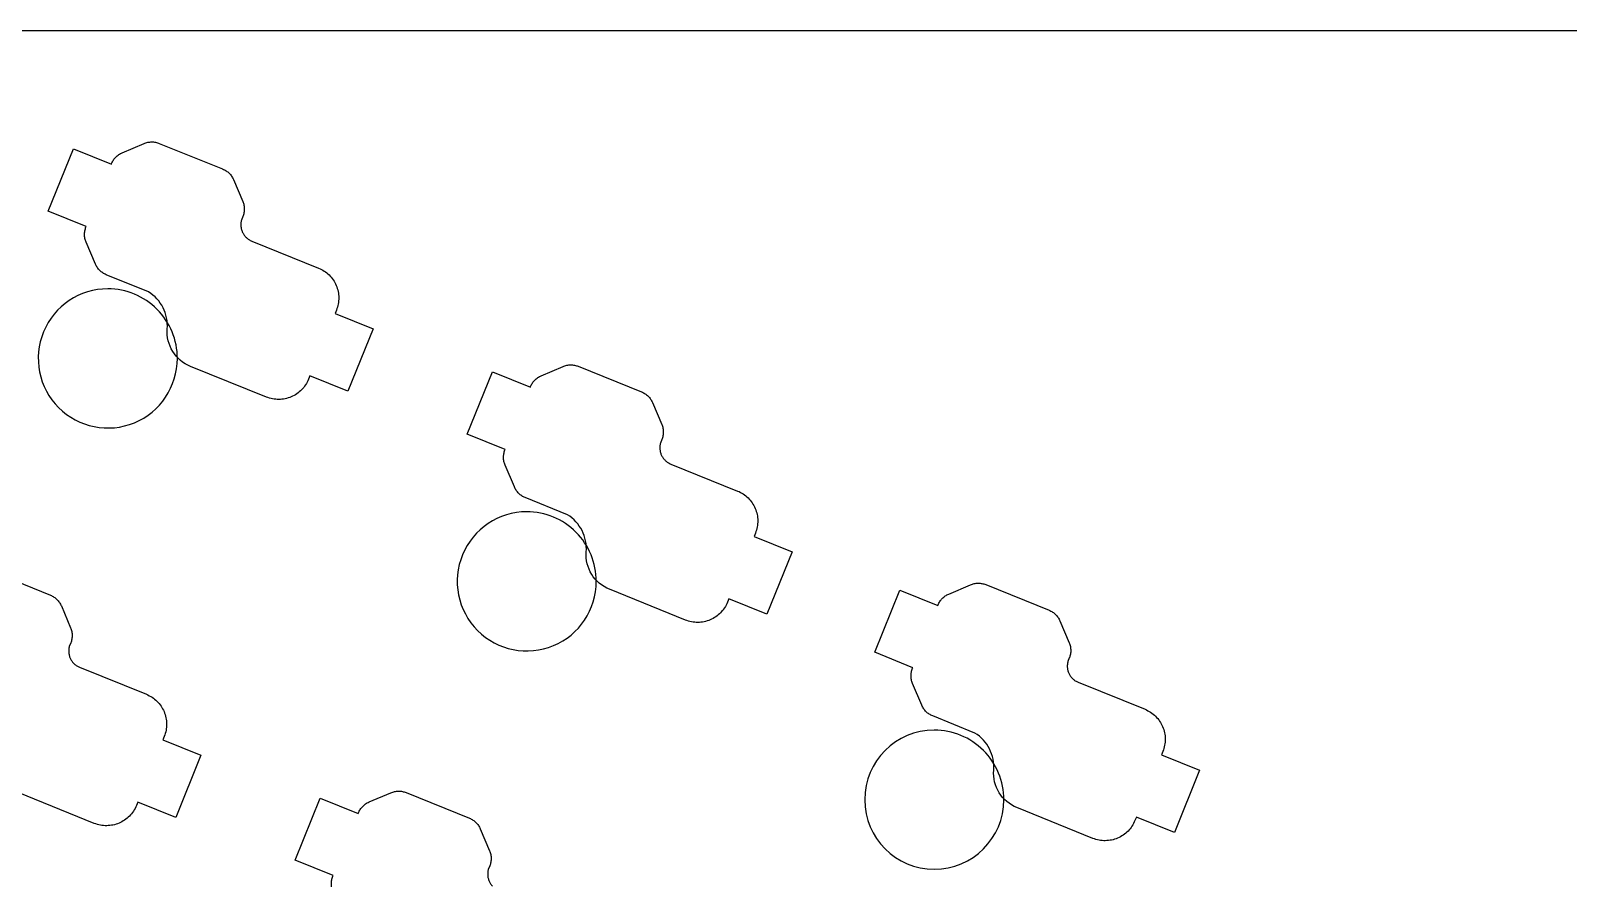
# Model space of a CAD drawing. Header units: millimetres. Extents: x 88 to 341, y 125 to 249.
# Drawn here: x 152.7 to 214.6, y 210.8 to 245.2 of the extents above; entities that cross this region are included whole.
import ezdxf

# ---------------------------------------------------------------- set-up
doc = ezdxf.new("R2010")
doc.units = ezdxf.units.MM
doc.layers.get('0').update_dxf_attribs({"linetype": 'CONTINUOUS'})

msp = doc.modelspace()

# ---------------------------------------------------------------- linework, layer by layer
at = {"color": 7}
for points in [[(290.8482, 245.2416), (138.4039, 245.2416)], [(290.8482, 245.2416), (138.4039, 245.2416)], [(150.9737, 223.5581), (153.5248, 222.5274), (153.5613, 222.5116), (153.5967, 222.4942), (153.6311, 222.475), (153.6644, 222.4543), (153.6966, 222.432), (153.7276, 222.4082), (153.7574, 222.3829), (153.7859, 222.3563), (153.813, 222.3282), (153.8388, 222.2989), (153.8632, 222.2683), (153.886, 222.2365), (153.9073, 222.2036), (153.9271, 222.1695), (153.9452, 222.1344), (153.9616, 222.0982), (154.3341, 221.2205), (154.3487, 221.1836), (154.3614, 221.1462), (154.3722, 221.1083), (154.3811, 221.0701), (154.3881, 221.0316), (154.3932, 220.9928), (154.3964, 220.9539), (154.3977, 220.9149), (154.3971, 220.8759), (154.3946, 220.8369), (154.3902, 220.7981), (154.3838, 220.7594), (154.3756, 220.721), (154.3655, 220.683), (154.3534, 220.6454), (154.3395, 220.6082), (154.2829, 220.4681), (154.2747, 220.4357), (154.2681, 220.4033), (154.2631, 220.3708), (154.2596, 220.3384), (154.2577, 220.306), (154.2572, 220.2738), (154.2582, 220.2417), (154.2607, 220.2099), (154.2646, 220.1783), (154.2699, 220.1471), (154.2766, 220.1161), (154.2846, 220.0856), (154.294, 220.0555), (154.3047, 220.0259), (154.3167, 219.9968), (154.33, 219.9683), (154.3445, 219.9404), (154.3603, 219.9132), (154.3773, 219.8867), (154.3954, 219.8609), (154.4148, 219.8359), (154.4352, 219.8118), (154.4568, 219.7886), (154.4795, 219.7663), (154.5033, 219.7449), (154.5281, 219.7246), (154.5539, 219.7054), (154.5808, 219.6873), (154.6087, 219.6703), (154.6375, 219.6545), (154.6672, 219.64), (154.6979, 219.6267), (157.3868, 218.5404), (157.4459, 218.5148), (157.5035, 218.4864), (157.5594, 218.4553), (157.6136, 218.4216), (157.6659, 218.3853), (157.7163, 218.3467), (157.7646, 218.3056), (157.8109, 218.2623), (157.8551, 218.2167), (157.897, 218.1691), (157.9365, 218.1194), (157.9737, 218.0677), (158.0083, 218.0141), (158.0404, 217.9588), (158.0698, 217.9017), (158.0964, 217.843), (158.1201, 217.783), (158.1408, 217.7222), (158.1583, 217.6607), (158.1728, 217.5986), (158.1841, 217.536), (158.1924, 217.473), (158.1976, 217.4098), (158.1997, 217.3464), (158.1987, 217.283), (158.1946, 217.2197), (158.1875, 217.1565), (158.1772, 217.0938), (158.1638, 217.0314), (158.1473, 216.9696), (158.1278, 216.9084), (158.1051, 216.8481), (158.0489, 216.709), (159.5788, 216.0909), (158.5673, 213.5875), (157.0375, 214.2056), (156.9813, 214.0665), (156.9557, 214.0073), (156.9273, 213.9498), (156.8962, 213.8939), (156.8625, 213.8397), (156.8262, 213.7874), (156.7875, 213.737), (156.7465, 213.6886), (156.7032, 213.6423), (156.6576, 213.5982), (156.61, 213.5563), (156.5603, 213.5167), (156.5086, 213.4796), (156.455, 213.445), (156.3997, 213.4129), (156.3426, 213.3835), (156.2839, 213.3568), (156.2239, 213.3331), (156.1631, 213.3125), (156.1016, 213.2949), (156.0395, 213.2805), (155.9769, 213.2691), (155.9139, 213.2608), (155.8507, 213.2556), (155.7873, 213.2535), (155.7239, 213.2545), (155.6606, 213.2586), (155.5974, 213.2658), (155.5346, 213.2761), (155.4723, 213.2895), (155.4105, 213.3059), (155.3493, 213.3255), (155.289, 213.3482), (152.2292, 214.5844)], [(150.9737, 223.5581), (153.5248, 222.5274), (153.5613, 222.5116), (153.5967, 222.4942), (153.6311, 222.475), (153.6644, 222.4543), (153.6966, 222.432), (153.7276, 222.4082), (153.7574, 222.3829), (153.7859, 222.3563), (153.813, 222.3282), (153.8388, 222.2989), (153.8632, 222.2683), (153.886, 222.2365), (153.9073, 222.2036), (153.9271, 222.1695), (153.9452, 222.1344), (153.9616, 222.0982), (154.3341, 221.2205), (154.3487, 221.1836), (154.3614, 221.1462), (154.3722, 221.1083), (154.3811, 221.0701), (154.3881, 221.0316), (154.3932, 220.9928), (154.3964, 220.9539), (154.3977, 220.9149), (154.3971, 220.8759), (154.3946, 220.8369), (154.3902, 220.7981), (154.3838, 220.7594), (154.3756, 220.721), (154.3655, 220.683), (154.3534, 220.6454), (154.3395, 220.6082), (154.2829, 220.4681), (154.2747, 220.4357), (154.2681, 220.4033), (154.2631, 220.3708), (154.2596, 220.3384), (154.2577, 220.306), (154.2572, 220.2738), (154.2582, 220.2417), (154.2607, 220.2099), (154.2646, 220.1783), (154.2699, 220.1471), (154.2766, 220.1161), (154.2846, 220.0856), (154.294, 220.0555), (154.3047, 220.0259), (154.3167, 219.9968), (154.33, 219.9683), (154.3445, 219.9404), (154.3603, 219.9132), (154.3773, 219.8867), (154.3954, 219.8609), (154.4148, 219.8359), (154.4352, 219.8118), (154.4568, 219.7886), (154.4795, 219.7663), (154.5033, 219.7449), (154.5281, 219.7246), (154.5539, 219.7054), (154.5808, 219.6873), (154.6087, 219.6703), (154.6375, 219.6545), (154.6672, 219.64), (154.6979, 219.6267), (157.3868, 218.5404), (157.4459, 218.5148), (157.5035, 218.4864), (157.5594, 218.4553), (157.6136, 218.4216), (157.6659, 218.3853), (157.7163, 218.3467), (157.7646, 218.3056), (157.8109, 218.2623), (157.8551, 218.2167), (157.897, 218.1691), (157.9365, 218.1194), (157.9737, 218.0677), (158.0083, 218.0141), (158.0404, 217.9588), (158.0698, 217.9017), (158.0964, 217.843), (158.1201, 217.783), (158.1408, 217.7222), (158.1583, 217.6607), (158.1728, 217.5986), (158.1841, 217.536), (158.1924, 217.473), (158.1976, 217.4098), (158.1997, 217.3464), (158.1987, 217.283), (158.1946, 217.2197), (158.1875, 217.1565), (158.1772, 217.0938), (158.1638, 217.0314), (158.1473, 216.9696), (158.1278, 216.9084), (158.1051, 216.8481), (158.0489, 216.709), (159.5788, 216.0909), (158.5673, 213.5875), (157.0375, 214.2056), (156.9813, 214.0665), (156.9557, 214.0073), (156.9273, 213.9498), (156.8962, 213.8939), (156.8625, 213.8397), (156.8262, 213.7874), (156.7875, 213.737), (156.7465, 213.6886), (156.7032, 213.6423), (156.6576, 213.5982), (156.61, 213.5563), (156.5603, 213.5167), (156.5086, 213.4796), (156.455, 213.445), (156.3997, 213.4129), (156.3426, 213.3835), (156.2839, 213.3568), (156.2239, 213.3331), (156.1631, 213.3125), (156.1016, 213.2949), (156.0395, 213.2805), (155.9769, 213.2691), (155.9139, 213.2608), (155.8507, 213.2556), (155.7873, 213.2535), (155.7239, 213.2545), (155.6606, 213.2586), (155.5974, 213.2658), (155.5346, 213.2761), (155.4723, 213.2895), (155.4105, 213.3059), (155.3493, 213.3255), (155.289, 213.3482), (152.2292, 214.5844)], [(164.8425, 210.7971), (164.8374, 210.8359), (164.8342, 210.8748), (164.8329, 210.9138), (164.8335, 210.9528), (164.836, 210.9918), (164.8404, 211.0306), (164.8467, 211.0693), (164.855, 211.1076), (164.8651, 211.1457), (164.8772, 211.1833), (164.8911, 211.2205), (164.9007, 211.2443), (163.3709, 211.8624), (164.3823, 214.3658), (165.9122, 213.7477), (165.9218, 213.7716), (165.9376, 213.808), (165.9551, 213.8434), (165.9742, 213.8778), (165.9949, 213.9112), (166.0172, 213.9433), (166.041, 213.9744), (166.0663, 214.0041), (166.093, 214.0326), (166.121, 214.0598), (166.1503, 214.0856), (166.1809, 214.1099), (166.2127, 214.1328), (166.2457, 214.1541), (166.2797, 214.1738), (166.3148, 214.1919), (166.351, 214.2083), (167.2287, 214.5809), (167.2656, 214.5955), (167.303, 214.6082), (167.3409, 214.619), (167.3791, 214.6279), (167.4177, 214.6349), (167.4564, 214.64), (167.4953, 214.6432), (167.5343, 214.6444), (167.5734, 214.6438), (167.6123, 214.6413), (167.6512, 214.6369), (167.6898, 214.6306), (167.7282, 214.6224), (167.7662, 214.6122), (167.8039, 214.6002), (167.841, 214.5862), (170.3921, 213.5555), (170.4285, 213.5397), (170.464, 213.5223), (170.4984, 213.5031), (170.5317, 213.4824), (170.5639, 213.4601), (170.5949, 213.4363), (170.6247, 213.411), (170.6532, 213.3844), (170.6803, 213.3563), (170.7061, 213.327), (170.7304, 213.2964), (170.7533, 213.2646), (170.7746, 213.2317), (170.7943, 213.1976), (170.8124, 213.1625), (170.8288, 213.1263), (171.2014, 212.2486), (171.216, 212.2117), (171.2287, 212.1743), (171.2395, 212.1364), (171.2484, 212.0982), (171.2554, 212.0597), (171.2605, 212.0209), (171.2637, 211.982), (171.265, 211.943), (171.2644, 211.904), (171.2619, 211.865), (171.2574, 211.8262), (171.2511, 211.7875), (171.2429, 211.7491), (171.2328, 211.7111), (171.2207, 211.6735), (171.2068, 211.6363), (171.1502, 211.4962), (171.142, 211.4638), (171.1354, 211.4314), (171.1304, 211.3989), (171.1269, 211.3665), (171.125, 211.3341), (171.1245, 211.3019), (171.1255, 211.2699), (171.128, 211.238), (171.1318, 211.2064), (171.1371, 211.1752), (171.1438, 211.1442), (171.1519, 211.1137), (171.1613, 211.0836), (171.172, 211.054), (171.184, 211.0249), (171.1973, 210.9964), (171.2118, 210.9685), (171.2276, 210.9413), (171.2445, 210.9148), (171.2627, 210.889), (171.282, 210.8641), (171.3025, 210.8399), (171.3241, 210.8167)], [(164.8425, 210.7971), (164.8374, 210.8359), (164.8342, 210.8748), (164.8329, 210.9138), (164.8335, 210.9528), (164.836, 210.9918), (164.8404, 211.0306), (164.8467, 211.0693), (164.855, 211.1076), (164.8651, 211.1457), (164.8772, 211.1833), (164.8911, 211.2205), (164.9007, 211.2443), (163.3709, 211.8624), (164.3823, 214.3658), (165.9122, 213.7477), (165.9218, 213.7716), (165.9376, 213.808), (165.9551, 213.8434), (165.9742, 213.8778), (165.9949, 213.9112), (166.0172, 213.9433), (166.041, 213.9744), (166.0663, 214.0041), (166.093, 214.0326), (166.121, 214.0598), (166.1503, 214.0856), (166.1809, 214.1099), (166.2127, 214.1328), (166.2457, 214.1541), (166.2797, 214.1738), (166.3148, 214.1919), (166.351, 214.2083), (167.2287, 214.5809), (167.2656, 214.5955), (167.303, 214.6082), (167.3409, 214.619), (167.3791, 214.6279), (167.4177, 214.6349), (167.4564, 214.64), (167.4953, 214.6432), (167.5343, 214.6444), (167.5734, 214.6438), (167.6123, 214.6413), (167.6512, 214.6369), (167.6898, 214.6306), (167.7282, 214.6224), (167.7662, 214.6122), (167.8039, 214.6002), (167.841, 214.5862), (170.3921, 213.5555), (170.4285, 213.5397), (170.464, 213.5223), (170.4984, 213.5031), (170.5317, 213.4824), (170.5639, 213.4601), (170.5949, 213.4363), (170.6247, 213.411), (170.6532, 213.3844), (170.6803, 213.3563), (170.7061, 213.327), (170.7304, 213.2964), (170.7533, 213.2646), (170.7746, 213.2317), (170.7943, 213.1976), (170.8124, 213.1625), (170.8288, 213.1263), (171.2014, 212.2486), (171.216, 212.2117), (171.2287, 212.1743), (171.2395, 212.1364), (171.2484, 212.0982), (171.2554, 212.0597), (171.2605, 212.0209), (171.2637, 211.982), (171.265, 211.943), (171.2644, 211.904), (171.2619, 211.865), (171.2574, 211.8262), (171.2511, 211.7875), (171.2429, 211.7491), (171.2328, 211.7111), (171.2207, 211.6735), (171.2068, 211.6363), (171.1502, 211.4962), (171.142, 211.4638), (171.1354, 211.4314), (171.1304, 211.3989), (171.1269, 211.3665), (171.125, 211.3341), (171.1245, 211.3019), (171.1255, 211.2699), (171.128, 211.238), (171.1318, 211.2064), (171.1371, 211.1752), (171.1438, 211.1442), (171.1519, 211.1137), (171.1613, 211.0836), (171.172, 211.054), (171.184, 211.0249), (171.1973, 210.9964), (171.2118, 210.9685), (171.2276, 210.9413), (171.2445, 210.9148), (171.2627, 210.889), (171.282, 210.8641), (171.3025, 210.8399), (171.3241, 210.8167)]]:
    msp.add_lwpolyline(points, dxfattribs=at)
for points in [[(157.6363, 240.7686), (157.6753, 240.7661), (157.7141, 240.7617), (157.7527, 240.7554), (157.7911, 240.7471), (157.8292, 240.737), (157.8668, 240.725), (157.9039, 240.711), (160.4551, 239.6803), (160.4915, 239.6645), (160.5269, 239.6471), (160.5613, 239.6279), (160.5946, 239.6072), (160.6268, 239.5849), (160.6578, 239.5611), (160.6876, 239.5358), (160.7161, 239.5092), (160.7433, 239.4811), (160.769, 239.4518), (160.7934, 239.4212), (160.8162, 239.3894), (160.8376, 239.3565), (160.8573, 239.3224), (160.8754, 239.2873), (160.8918, 239.2511), (161.2644, 238.3734), (161.279, 238.3365), (161.2917, 238.2991), (161.3025, 238.2612), (161.3114, 238.223), (161.3183, 238.1845), (161.3234, 238.1457), (161.3266, 238.1068), (161.3279, 238.0678), (161.3273, 238.0288), (161.3248, 237.9898), (161.3204, 237.951), (161.3141, 237.9123), (161.3058, 237.8739), (161.2957, 237.8359), (161.2837, 237.7983), (161.2697, 237.7611), (161.2131, 237.621), (161.2049, 237.5886), (161.1984, 237.5562), (161.1933, 237.5237), (161.1899, 237.4913), (161.1879, 237.4589), (161.1874, 237.4267), (161.1884, 237.3946), (161.1909, 237.3628), (161.1948, 237.3312), (161.2001, 237.3), (161.2068, 237.269), (161.2148, 237.2385), (161.2242, 237.2084), (161.2349, 237.1788), (161.2469, 237.1497), (161.2602, 237.1212), (161.2747, 237.0933), (161.2905, 237.0661), (161.3075, 237.0396), (161.3257, 237.0138), (161.345, 236.9888), (161.3655, 236.9647), (161.387, 236.9415), (161.4097, 236.9192), (161.4335, 236.8978), (161.4583, 236.8775), (161.4842, 236.8583), (161.511, 236.8402), (161.5389, 236.8232), (161.5677, 236.8074), (161.5975, 236.7929), (161.6281, 236.7796), (164.317, 235.6933), (164.3761, 235.6677), (164.4337, 235.6393), (164.4896, 235.6082), (164.5438, 235.5745), (164.5961, 235.5382), (164.6465, 235.4996), (164.6949, 235.4585), (164.7412, 235.4152), (164.7853, 235.3696), (164.8272, 235.322), (164.8667, 235.2723), (164.9039, 235.2206), (164.9385, 235.167), (164.9706, 235.1117), (165, 235.0546), (165.0266, 234.9959), (165.0504, 234.9359), (165.071, 234.8751), (165.0885, 234.8136), (165.103, 234.7515), (165.1144, 234.6889), (165.1226, 234.6259), (165.1278, 234.5627), (165.1299, 234.4993), (165.1289, 234.4359), (165.1249, 234.3726), (165.1177, 234.3095), (165.1074, 234.2467), (165.094, 234.1843), (165.0776, 234.1225), (165.058, 234.0613), (165.0353, 234.001), (164.9791, 233.8619), (166.509, 233.2438), (165.4975, 230.7404), (163.9677, 231.3585), (163.9115, 231.2194), (163.8859, 231.1602), (163.8575, 231.1027), (163.8264, 231.0468), (163.7927, 230.9926), (163.7564, 230.9403), (163.7178, 230.8899), (163.6767, 230.8415), (163.6334, 230.7952), (163.5879, 230.7511), (163.5402, 230.7092), (163.4905, 230.6696), (163.4388, 230.6325), (163.3853, 230.5979), (163.3299, 230.5658), (163.2728, 230.5364), (163.2141, 230.5097), (163.1542, 230.486), (163.0934, 230.4654), (163.0318, 230.4478), (162.9697, 230.4334), (162.9071, 230.422), (162.8441, 230.4137), (162.7809, 230.4085), (162.7175, 230.4064), (162.6541, 230.4074), (162.5908, 230.4115), (162.5277, 230.4187), (162.4649, 230.429), (162.4025, 230.4424), (162.3407, 230.4588), (162.2795, 230.4784), (162.2192, 230.5011), (159.1595, 231.7373), (159.0483, 231.7875), (158.9428, 231.8458), (158.8433, 231.9117), (158.75, 231.9848), (158.6633, 232.0645), (158.5833, 232.1505), (158.5106, 232.2421), (158.4452, 232.3391), (158.3876, 232.4408), (158.338, 232.5468), (158.2966, 232.6566), (158.2639, 232.7698), (158.2401, 232.8859), (158.2254, 233.0044), (158.2202, 233.1248), (158.2248, 233.2467), (158.2297, 233.3587), (158.2268, 233.4698), (158.2163, 233.5796), (158.1984, 233.6879), (158.1734, 233.7942), (158.1412, 233.8983), (158.1022, 233.9997), (158.0565, 234.0982), (158.0043, 234.1934), (157.9457, 234.285), (157.8809, 234.3725), (157.8102, 234.4557), (157.7336, 234.5343), (157.6513, 234.6078), (157.5635, 234.676), (157.4705, 234.7385), (155.7687, 235.4261), (155.7323, 235.4418), (155.6968, 235.4593), (155.6624, 235.4785), (155.6291, 235.4992), (155.5969, 235.5215), (155.5659, 235.5453), (155.5361, 235.5706), (155.5076, 235.5972), (155.4805, 235.6252), (155.4547, 235.6546), (155.4304, 235.6852), (155.4075, 235.717), (155.3862, 235.7499), (155.3665, 235.784), (155.3484, 235.8191), (155.332, 235.8552), (154.9594, 236.733), (154.9448, 236.7699), (154.9321, 236.8073), (154.9213, 236.8452), (154.9124, 236.8834), (154.9054, 236.9219), (154.9003, 236.9607), (154.8971, 236.9996), (154.8958, 237.0386), (154.8964, 237.0776), (154.8989, 237.1166), (154.9034, 237.1554), (154.9097, 237.1941), (154.9179, 237.2324), (154.9281, 237.2705), (154.9401, 237.3081), (154.954, 237.3453), (154.9637, 237.3691), (153.4338, 237.9872), (154.4453, 240.4906), (155.9751, 239.8725), (155.9848, 239.8964), (156.0005, 239.9328), (156.018, 239.9682), (156.0371, 240.0026), (156.0579, 240.036), (156.0802, 240.0681), (156.104, 240.0991), (156.1292, 240.1289), (156.1559, 240.1574), (156.1839, 240.1846), (156.2133, 240.2104), (156.2439, 240.2347), (156.2756, 240.2575), (156.3086, 240.2789), (156.3427, 240.2986), (156.3778, 240.3167), (156.4139, 240.3331), (157.2917, 240.7057), (157.3286, 240.7203), (157.366, 240.733), (157.4038, 240.7438), (157.4421, 240.7527), (157.4806, 240.7597), (157.5194, 240.7648), (157.5583, 240.768), (157.5973, 240.7692)], [(157.6363, 240.7686), (157.6753, 240.7661), (157.7141, 240.7617), (157.7527, 240.7554), (157.7911, 240.7471), (157.8292, 240.737), (157.8668, 240.725), (157.9039, 240.711), (160.4551, 239.6803), (160.4915, 239.6645), (160.5269, 239.6471), (160.5613, 239.6279), (160.5946, 239.6072), (160.6268, 239.5849), (160.6578, 239.5611), (160.6876, 239.5358), (160.7161, 239.5092), (160.7433, 239.4811), (160.769, 239.4518), (160.7934, 239.4212), (160.8162, 239.3894), (160.8376, 239.3565), (160.8573, 239.3224), (160.8754, 239.2873), (160.8918, 239.2511), (161.2644, 238.3734), (161.279, 238.3365), (161.2917, 238.2991), (161.3025, 238.2612), (161.3114, 238.223), (161.3183, 238.1845), (161.3234, 238.1457), (161.3266, 238.1068), (161.3279, 238.0678), (161.3273, 238.0288), (161.3248, 237.9898), (161.3204, 237.951), (161.3141, 237.9123), (161.3058, 237.8739), (161.2957, 237.8359), (161.2837, 237.7983), (161.2697, 237.7611), (161.2131, 237.621), (161.2049, 237.5886), (161.1984, 237.5562), (161.1933, 237.5237), (161.1899, 237.4913), (161.1879, 237.4589), (161.1874, 237.4267), (161.1884, 237.3946), (161.1909, 237.3628), (161.1948, 237.3312), (161.2001, 237.3), (161.2068, 237.269), (161.2148, 237.2385), (161.2242, 237.2084), (161.2349, 237.1788), (161.2469, 237.1497), (161.2602, 237.1212), (161.2747, 237.0933), (161.2905, 237.0661), (161.3075, 237.0396), (161.3257, 237.0138), (161.345, 236.9888), (161.3655, 236.9647), (161.387, 236.9415), (161.4097, 236.9192), (161.4335, 236.8978), (161.4583, 236.8775), (161.4842, 236.8583), (161.511, 236.8402), (161.5389, 236.8232), (161.5677, 236.8074), (161.5975, 236.7929), (161.6281, 236.7796), (164.317, 235.6933), (164.3761, 235.6677), (164.4337, 235.6393), (164.4896, 235.6082), (164.5438, 235.5745), (164.5961, 235.5382), (164.6465, 235.4996), (164.6949, 235.4585), (164.7412, 235.4152), (164.7853, 235.3696), (164.8272, 235.322), (164.8667, 235.2723), (164.9039, 235.2206), (164.9385, 235.167), (164.9706, 235.1117), (165, 235.0546), (165.0266, 234.9959), (165.0504, 234.9359), (165.071, 234.8751), (165.0885, 234.8136), (165.103, 234.7515), (165.1144, 234.6889), (165.1226, 234.6259), (165.1278, 234.5627), (165.1299, 234.4993), (165.1289, 234.4359), (165.1249, 234.3726), (165.1177, 234.3095), (165.1074, 234.2467), (165.094, 234.1843), (165.0776, 234.1225), (165.058, 234.0613), (165.0353, 234.001), (164.9791, 233.8619), (166.509, 233.2438), (165.4975, 230.7404), (163.9677, 231.3585), (163.9115, 231.2194), (163.8859, 231.1602), (163.8575, 231.1027), (163.8264, 231.0468), (163.7927, 230.9926), (163.7564, 230.9403), (163.7178, 230.8899), (163.6767, 230.8415), (163.6334, 230.7952), (163.5879, 230.7511), (163.5402, 230.7092), (163.4905, 230.6696), (163.4388, 230.6325), (163.3853, 230.5979), (163.3299, 230.5658), (163.2728, 230.5364), (163.2141, 230.5097), (163.1542, 230.486), (163.0934, 230.4654), (163.0318, 230.4478), (162.9697, 230.4334), (162.9071, 230.422), (162.8441, 230.4137), (162.7809, 230.4085), (162.7175, 230.4064), (162.6541, 230.4074), (162.5908, 230.4115), (162.5277, 230.4187), (162.4649, 230.429), (162.4025, 230.4424), (162.3407, 230.4588), (162.2795, 230.4784), (162.2192, 230.5011), (159.1595, 231.7373), (159.0483, 231.7875), (158.9428, 231.8458), (158.8433, 231.9117), (158.75, 231.9848), (158.6633, 232.0645), (158.5833, 232.1505), (158.5106, 232.2421), (158.4452, 232.3391), (158.3876, 232.4408), (158.338, 232.5468), (158.2966, 232.6566), (158.2639, 232.7698), (158.2401, 232.8859), (158.2254, 233.0044), (158.2202, 233.1248), (158.2248, 233.2467), (158.2297, 233.3587), (158.2268, 233.4698), (158.2163, 233.5796), (158.1984, 233.6879), (158.1734, 233.7942), (158.1412, 233.8983), (158.1022, 233.9997), (158.0565, 234.0982), (158.0043, 234.1934), (157.9457, 234.285), (157.8809, 234.3725), (157.8102, 234.4557), (157.7336, 234.5343), (157.6513, 234.6078), (157.5635, 234.676), (157.4705, 234.7385), (155.7687, 235.4261), (155.7323, 235.4418), (155.6968, 235.4593), (155.6624, 235.4785), (155.6291, 235.4992), (155.5969, 235.5215), (155.5659, 235.5453), (155.5361, 235.5706), (155.5076, 235.5972), (155.4805, 235.6252), (155.4547, 235.6546), (155.4304, 235.6852), (155.4075, 235.717), (155.3862, 235.7499), (155.3665, 235.784), (155.3484, 235.8191), (155.332, 235.8552), (154.9594, 236.733), (154.9448, 236.7699), (154.9321, 236.8073), (154.9213, 236.8452), (154.9124, 236.8834), (154.9054, 236.9219), (154.9003, 236.9607), (154.8971, 236.9996), (154.8958, 237.0386), (154.8964, 237.0776), (154.8989, 237.1166), (154.9034, 237.1554), (154.9097, 237.1941), (154.9179, 237.2324), (154.9281, 237.2705), (154.9401, 237.3081), (154.954, 237.3453), (154.9637, 237.3691), (153.4338, 237.9872), (154.4453, 240.4906), (155.9751, 239.8725), (155.9848, 239.8964), (156.0005, 239.9328), (156.018, 239.9682), (156.0371, 240.0026), (156.0579, 240.036), (156.0802, 240.0681), (156.104, 240.0991), (156.1292, 240.1289), (156.1559, 240.1574), (156.1839, 240.1846), (156.2133, 240.2104), (156.2439, 240.2347), (156.2756, 240.2575), (156.3086, 240.2789), (156.3427, 240.2986), (156.3778, 240.3167), (156.4139, 240.3331), (157.2917, 240.7057), (157.3286, 240.7203), (157.366, 240.733), (157.4038, 240.7438), (157.4421, 240.7527), (157.4806, 240.7597), (157.5194, 240.7648), (157.5583, 240.768), (157.5973, 240.7692)], [(155.8317, 234.8571)], [(155.8317, 234.8571)], [(174.5036, 231.7967), (174.5425, 231.7942), (174.5814, 231.7898), (174.62, 231.7835), (174.6584, 231.7753), (174.6964, 231.7651), (174.7341, 231.7531), (174.7712, 231.7391), (177.3223, 230.7084), (177.3588, 230.6926), (177.3942, 230.6752), (177.4286, 230.656), (177.4619, 230.6353), (177.4941, 230.613), (177.5251, 230.5892), (177.5549, 230.5639), (177.5834, 230.5373), (177.6105, 230.5092), (177.6363, 230.4799), (177.6607, 230.4493), (177.6835, 230.4175), (177.7048, 230.3846), (177.7246, 230.3505), (177.7427, 230.3154), (177.7591, 230.2793), (178.1316, 229.4015), (178.1462, 229.3646), (178.1589, 229.3272), (178.1697, 229.2893), (178.1786, 229.2511), (178.1856, 229.2126), (178.1907, 229.1738), (178.1939, 229.1349), (178.1952, 229.0959), (178.1946, 229.0569), (178.1921, 229.0179), (178.1877, 228.9791), (178.1813, 228.9404), (178.1731, 228.902), (178.163, 228.864), (178.1509, 228.8264), (178.137, 228.7892), (178.0804, 228.6491), (178.0722, 228.6167), (178.0656, 228.5843), (178.0606, 228.5518), (178.0571, 228.5194), (178.0552, 228.487), (178.0547, 228.4548), (178.0557, 228.4228), (178.0582, 228.3909), (178.0621, 228.3593), (178.0674, 228.3281), (178.0741, 228.2971), (178.0821, 228.2666), (178.0915, 228.2365), (178.1022, 228.2069), (178.1142, 228.1778), (178.1275, 228.1493), (178.142, 228.1214), (178.1578, 228.0942), (178.1748, 228.0677), (178.1929, 228.0419), (178.2123, 228.017), (178.2327, 227.9928), (178.2543, 227.9696), (178.277, 227.9473), (178.3008, 227.926), (178.3256, 227.9056), (178.3515, 227.8864), (178.3783, 227.8683), (178.4062, 227.8513), (178.435, 227.8355), (178.4647, 227.821), (178.4954, 227.8078), (181.1843, 226.7214), (181.2434, 226.6958), (181.301, 226.6674), (181.3569, 226.6363), (181.4111, 226.6026), (181.4634, 226.5663), (181.5138, 226.5277), (181.5621, 226.4866), (181.6084, 226.4433), (181.6526, 226.3977), (181.6945, 226.3501), (181.734, 226.3004), (181.7712, 226.2487), (181.8058, 226.1951), (181.8379, 226.1398), (181.8673, 226.0827), (181.8939, 226.024), (181.9176, 225.964), (181.9383, 225.9032), (181.9558, 225.8417), (181.9703, 225.7796), (181.9816, 225.717), (181.9899, 225.654), (181.9951, 225.5908), (181.9972, 225.5274), (181.9962, 225.464), (181.9921, 225.4007), (181.985, 225.3376), (181.9747, 225.2748), (181.9613, 225.2124), (181.9448, 225.1506), (181.9253, 225.0894), (181.9026, 225.0291), (181.8464, 224.89), (183.3763, 224.2719), (182.3648, 221.7685), (180.835, 222.3866), (180.7788, 222.2475), (180.7532, 222.1883), (180.7248, 222.1308), (180.6937, 222.0749), (180.66, 222.0207), (180.6237, 221.9684), (180.585, 221.918), (180.544, 221.8696), (180.5007, 221.8233), (180.4551, 221.7792), (180.4075, 221.7373), (180.3578, 221.6978), (180.3061, 221.6606), (180.2525, 221.626), (180.1972, 221.5939), (180.1401, 221.5645), (180.0814, 221.5378), (180.0214, 221.5141), (179.9606, 221.4935), (179.8991, 221.476), (179.837, 221.4615), (179.7744, 221.4501), (179.7114, 221.4418), (179.6482, 221.4367), (179.5848, 221.4346), (179.5214, 221.4355), (179.4581, 221.4396), (179.3949, 221.4468), (179.3321, 221.4571), (179.2698, 221.4705), (179.208, 221.4869), (179.1468, 221.5065), (179.0865, 221.5292), (176.0268, 222.7654), (175.9156, 222.8156), (175.8101, 222.8739), (175.7106, 222.9398), (175.6173, 223.0129), (175.5305, 223.0926), (175.4506, 223.1786), (175.3779, 223.2703), (175.3125, 223.3672), (175.2549, 223.4689), (175.2052, 223.5749), (175.1639, 223.6847), (175.1312, 223.7979), (175.1073, 223.914), (175.0927, 224.0325), (175.0875, 224.1529), (175.0921, 224.2748), (175.0969, 224.3868), (175.094, 224.4979), (175.0836, 224.6077), (175.0657, 224.716), (175.0406, 224.8223), (175.0085, 224.9264), (174.9695, 225.0278), (174.9238, 225.1263), (174.8716, 225.2215), (174.813, 225.3131), (174.7482, 225.4006), (174.6775, 225.4838), (174.6008, 225.5624), (174.5186, 225.6359), (174.4308, 225.7041), (174.3377, 225.7666), (172.636, 226.4542), (172.5996, 226.47), (172.5641, 226.4874), (172.5297, 226.5066), (172.4964, 226.5273), (172.4642, 226.5496), (172.4332, 226.5734), (172.4034, 226.5987), (172.3749, 226.6253), (172.3478, 226.6534), (172.322, 226.6827), (172.2977, 226.7133), (172.2748, 226.7451), (172.2535, 226.778), (172.2337, 226.8121), (172.2157, 226.8472), (172.1992, 226.8833), (171.8267, 227.7611), (171.8121, 227.798), (171.7994, 227.8354), (171.7886, 227.8733), (171.7797, 227.9115), (171.7727, 227.95), (171.7676, 227.9888), (171.7644, 228.0277), (171.7631, 228.0667), (171.7637, 228.1057), (171.7662, 228.1447), (171.7706, 228.1835), (171.777, 228.2222), (171.7852, 228.2605), (171.7953, 228.2986), (171.8074, 228.3362), (171.8213, 228.3734), (171.831, 228.3972), (170.3011, 229.0153), (171.3125, 231.5187), (172.8424, 230.9006), (172.852, 230.9245), (172.8678, 230.9609), (172.8853, 230.9963), (172.9044, 231.0307), (172.9252, 231.0641), (172.9475, 231.0962), (172.9713, 231.1273), (172.9965, 231.157), (173.0232, 231.1855), (173.0512, 231.2127), (173.0805, 231.2385), (173.1111, 231.2628), (173.1429, 231.2857), (173.1759, 231.307), (173.2099, 231.3267), (173.2451, 231.3448), (173.2812, 231.3612), (174.159, 231.7338), (174.1959, 231.7484), (174.2333, 231.7611), (174.2711, 231.7719), (174.3094, 231.7808), (174.3479, 231.7878), (174.3866, 231.7929), (174.4256, 231.7961), (174.4646, 231.7974)], [(174.5036, 231.7967), (174.5425, 231.7942), (174.5814, 231.7898), (174.62, 231.7835), (174.6584, 231.7753), (174.6964, 231.7651), (174.7341, 231.7531), (174.7712, 231.7391), (177.3223, 230.7084), (177.3588, 230.6926), (177.3942, 230.6752), (177.4286, 230.656), (177.4619, 230.6353), (177.4941, 230.613), (177.5251, 230.5892), (177.5549, 230.5639), (177.5834, 230.5373), (177.6105, 230.5092), (177.6363, 230.4799), (177.6607, 230.4493), (177.6835, 230.4175), (177.7048, 230.3846), (177.7246, 230.3505), (177.7427, 230.3154), (177.7591, 230.2793), (178.1316, 229.4015), (178.1462, 229.3646), (178.1589, 229.3272), (178.1697, 229.2893), (178.1786, 229.2511), (178.1856, 229.2126), (178.1907, 229.1738), (178.1939, 229.1349), (178.1952, 229.0959), (178.1946, 229.0569), (178.1921, 229.0179), (178.1877, 228.9791), (178.1813, 228.9404), (178.1731, 228.902), (178.163, 228.864), (178.1509, 228.8264), (178.137, 228.7892), (178.0804, 228.6491), (178.0722, 228.6167), (178.0656, 228.5843), (178.0606, 228.5518), (178.0571, 228.5194), (178.0552, 228.487), (178.0547, 228.4548), (178.0557, 228.4228), (178.0582, 228.3909), (178.0621, 228.3593), (178.0674, 228.3281), (178.0741, 228.2971), (178.0821, 228.2666), (178.0915, 228.2365), (178.1022, 228.2069), (178.1142, 228.1778), (178.1275, 228.1493), (178.142, 228.1214), (178.1578, 228.0942), (178.1748, 228.0677), (178.1929, 228.0419), (178.2123, 228.017), (178.2327, 227.9928), (178.2543, 227.9696), (178.277, 227.9473), (178.3008, 227.926), (178.3256, 227.9056), (178.3515, 227.8864), (178.3783, 227.8683), (178.4062, 227.8513), (178.435, 227.8355), (178.4647, 227.821), (178.4954, 227.8078), (181.1843, 226.7214), (181.2434, 226.6958), (181.301, 226.6674), (181.3569, 226.6363), (181.4111, 226.6026), (181.4634, 226.5663), (181.5138, 226.5277), (181.5621, 226.4866), (181.6084, 226.4433), (181.6526, 226.3977), (181.6945, 226.3501), (181.734, 226.3004), (181.7712, 226.2487), (181.8058, 226.1951), (181.8379, 226.1398), (181.8673, 226.0827), (181.8939, 226.024), (181.9176, 225.964), (181.9383, 225.9032), (181.9558, 225.8417), (181.9703, 225.7796), (181.9816, 225.717), (181.9899, 225.654), (181.9951, 225.5908), (181.9972, 225.5274), (181.9962, 225.464), (181.9921, 225.4007), (181.985, 225.3376), (181.9747, 225.2748), (181.9613, 225.2124), (181.9448, 225.1506), (181.9253, 225.0894), (181.9026, 225.0291), (181.8464, 224.89), (183.3763, 224.2719), (182.3648, 221.7685), (180.835, 222.3866), (180.7788, 222.2475), (180.7532, 222.1883), (180.7248, 222.1308), (180.6937, 222.0749), (180.66, 222.0207), (180.6237, 221.9684), (180.585, 221.918), (180.544, 221.8696), (180.5007, 221.8233), (180.4551, 221.7792), (180.4075, 221.7373), (180.3578, 221.6978), (180.3061, 221.6606), (180.2525, 221.626), (180.1972, 221.5939), (180.1401, 221.5645), (180.0814, 221.5378), (180.0214, 221.5141), (179.9606, 221.4935), (179.8991, 221.476), (179.837, 221.4615), (179.7744, 221.4501), (179.7114, 221.4418), (179.6482, 221.4367), (179.5848, 221.4346), (179.5214, 221.4355), (179.4581, 221.4396), (179.3949, 221.4468), (179.3321, 221.4571), (179.2698, 221.4705), (179.208, 221.4869), (179.1468, 221.5065), (179.0865, 221.5292), (176.0268, 222.7654), (175.9156, 222.8156), (175.8101, 222.8739), (175.7106, 222.9398), (175.6173, 223.0129), (175.5305, 223.0926), (175.4506, 223.1786), (175.3779, 223.2703), (175.3125, 223.3672), (175.2549, 223.4689), (175.2052, 223.5749), (175.1639, 223.6847), (175.1312, 223.7979), (175.1073, 223.914), (175.0927, 224.0325), (175.0875, 224.1529), (175.0921, 224.2748), (175.0969, 224.3868), (175.094, 224.4979), (175.0836, 224.6077), (175.0657, 224.716), (175.0406, 224.8223), (175.0085, 224.9264), (174.9695, 225.0278), (174.9238, 225.1263), (174.8716, 225.2215), (174.813, 225.3131), (174.7482, 225.4006), (174.6775, 225.4838), (174.6008, 225.5624), (174.5186, 225.6359), (174.4308, 225.7041), (174.3377, 225.7666), (172.636, 226.4542), (172.5996, 226.47), (172.5641, 226.4874), (172.5297, 226.5066), (172.4964, 226.5273), (172.4642, 226.5496), (172.4332, 226.5734), (172.4034, 226.5987), (172.3749, 226.6253), (172.3478, 226.6534), (172.322, 226.6827), (172.2977, 226.7133), (172.2748, 226.7451), (172.2535, 226.778), (172.2337, 226.8121), (172.2157, 226.8472), (172.1992, 226.8833), (171.8267, 227.7611), (171.8121, 227.798), (171.7994, 227.8354), (171.7886, 227.8733), (171.7797, 227.9115), (171.7727, 227.95), (171.7676, 227.9888), (171.7644, 228.0277), (171.7631, 228.0667), (171.7637, 228.1057), (171.7662, 228.1447), (171.7706, 228.1835), (171.777, 228.2222), (171.7852, 228.2605), (171.7953, 228.2986), (171.8074, 228.3362), (171.8213, 228.3734), (171.831, 228.3972), (170.3011, 229.0153), (171.3125, 231.5187), (172.8424, 230.9006), (172.852, 230.9245), (172.8678, 230.9609), (172.8853, 230.9963), (172.9044, 231.0307), (172.9252, 231.0641), (172.9475, 231.0962), (172.9713, 231.1273), (172.9965, 231.157), (173.0232, 231.1855), (173.0512, 231.2127), (173.0805, 231.2385), (173.1111, 231.2628), (173.1429, 231.2857), (173.1759, 231.307), (173.2099, 231.3267), (173.2451, 231.3448), (173.2812, 231.3612), (174.159, 231.7338), (174.1959, 231.7484), (174.2333, 231.7611), (174.2711, 231.7719), (174.3094, 231.7808), (174.3479, 231.7878), (174.3866, 231.7929), (174.4256, 231.7961), (174.4646, 231.7974)], [(172.699, 225.8853)], [(172.699, 225.8853)], [(190.9073, 223.0122), (190.9462, 223.0096), (190.9851, 223.0052), (191.0237, 222.9989), (191.0621, 222.9907), (191.1001, 222.9805), (191.1378, 222.9685), (191.1749, 222.9545), (193.726, 221.9238), (193.7624, 221.908), (193.7979, 221.8906), (193.8323, 221.8714), (193.8656, 221.8507), (193.8978, 221.8284), (193.9288, 221.8046), (193.9586, 221.7793), (193.9871, 221.7527), (194.0142, 221.7247), (194.04, 221.6953), (194.0643, 221.6647), (194.0872, 221.6329), (194.1085, 221.6), (194.1283, 221.5659), (194.1463, 221.5308), (194.1627, 221.4947), (194.5353, 220.6169), (194.5499, 220.58), (194.5626, 220.5426), (194.5734, 220.5047), (194.5823, 220.4665), (194.5893, 220.428), (194.5944, 220.3892), (194.5976, 220.3503), (194.5989, 220.3113), (194.5983, 220.2723), (194.5958, 220.2333), (194.5914, 220.1945), (194.585, 220.1558), (194.5768, 220.1175), (194.5667, 220.0794), (194.5546, 220.0418), (194.5407, 220.0046), (194.4841, 219.8645), (194.4759, 219.8321), (194.4693, 219.7997), (194.4643, 219.7672), (194.4608, 219.7348), (194.4589, 219.7024), (194.4584, 219.6702), (194.4594, 219.6382), (194.4619, 219.6063), (194.4658, 219.5747), (194.4711, 219.5435), (194.4777, 219.5125), (194.4858, 219.482), (194.4952, 219.4519), (194.5059, 219.4223), (194.5179, 219.3932), (194.5312, 219.3647), (194.5457, 219.3368), (194.5615, 219.3096), (194.5785, 219.2831), (194.5966, 219.2573), (194.6159, 219.2324), (194.6364, 219.2082), (194.658, 219.185), (194.6807, 219.1627), (194.7045, 219.1414), (194.7293, 219.1211), (194.7551, 219.1018), (194.782, 219.0837), (194.8099, 219.0667), (194.8387, 219.0509), (194.8684, 219.0364), (194.8991, 219.0232), (197.5879, 217.9368), (197.6471, 217.9112), (197.7047, 217.8828), (197.7606, 217.8517), (197.8147, 217.818), (197.8671, 217.7818), (197.9174, 217.7431), (197.9658, 217.702), (198.0121, 217.6587), (198.0563, 217.6132), (198.0982, 217.5655), (198.1377, 217.5158), (198.1748, 217.4641), (198.2095, 217.4106), (198.2415, 217.3552), (198.271, 217.2981), (198.2976, 217.2394), (198.3213, 217.1795), (198.342, 217.1187), (198.3595, 217.0571), (198.374, 216.995), (198.3853, 216.9324), (198.3936, 216.8694), (198.3988, 216.8062), (198.4009, 216.7428), (198.3999, 216.6794), (198.3958, 216.6161), (198.3886, 216.553), (198.3784, 216.4902), (198.365, 216.4278), (198.3485, 216.366), (198.329, 216.3048), (198.3063, 216.2445), (198.2501, 216.1054), (199.78, 215.4873), (198.7685, 212.9839), (197.2387, 213.602), (197.1825, 213.4629), (197.1568, 213.4038), (197.1284, 213.3462), (197.0973, 213.2903), (197.0636, 213.2361), (197.0274, 213.1838), (196.9887, 213.1334), (196.9477, 213.085), (196.9044, 213.0387), (196.8588, 212.9946), (196.8112, 212.9527), (196.7615, 212.9132), (196.7098, 212.876), (196.6562, 212.8414), (196.6009, 212.8093), (196.5438, 212.7799), (196.4851, 212.7533), (196.4251, 212.7295), (196.3643, 212.7089), (196.3028, 212.6914), (196.2407, 212.6769), (196.1781, 212.6655), (196.1151, 212.6573), (196.0519, 212.6521), (195.9885, 212.65), (195.9251, 212.651), (195.8618, 212.655), (195.7986, 212.6622), (195.7358, 212.6725), (195.6735, 212.6859), (195.6117, 212.7023), (195.5505, 212.7219), (195.4901, 212.7446), (192.4304, 213.9808), (192.3193, 214.031), (192.2138, 214.0893), (192.1143, 214.1552), (192.021, 214.2283), (191.9342, 214.3081), (191.8543, 214.394), (191.7815, 214.4857), (191.7162, 214.5826), (191.6586, 214.6843), (191.6089, 214.7903), (191.5676, 214.9001), (191.5349, 215.0133), (191.511, 215.1294), (191.4964, 215.2479), (191.4912, 215.3683), (191.4958, 215.4902), (191.5006, 215.6022), (191.4977, 215.7133), (191.4873, 215.8231), (191.4694, 215.9314), (191.4443, 216.0377), (191.4122, 216.1418), (191.3732, 216.2432), (191.3275, 216.3417), (191.2753, 216.4369), (191.2167, 216.5285), (191.1519, 216.616), (191.0811, 216.6993), (191.0045, 216.7778), (190.9223, 216.8514), (190.8345, 216.9195), (190.7414, 216.982), (189.0397, 217.6696), (189.0032, 217.6854), (188.9678, 217.7028), (188.9334, 217.722), (188.9001, 217.7427), (188.8679, 217.765), (188.8369, 217.7888), (188.8071, 217.8141), (188.7786, 217.8407), (188.7515, 217.8688), (188.7257, 217.8981), (188.7013, 217.9287), (188.6785, 217.9605), (188.6572, 217.9934), (188.6374, 218.0275), (188.6193, 218.0626), (188.6029, 218.0988), (188.2304, 218.9765), (188.2158, 219.0134), (188.2031, 219.0508), (188.1923, 219.0887), (188.1834, 219.1269), (188.1764, 219.1654), (188.1713, 219.2042), (188.1681, 219.2431), (188.1668, 219.2821), (188.1674, 219.3211), (188.1699, 219.3601), (188.1743, 219.3989), (188.1807, 219.4376), (188.1889, 219.476), (188.199, 219.514), (188.2111, 219.5516), (188.225, 219.5888), (188.2346, 219.6126), (186.7048, 220.2307), (187.7162, 222.7341), (189.2461, 222.116), (189.2557, 222.1399), (189.2715, 222.1763), (189.289, 222.2117), (189.3081, 222.2461), (189.3289, 222.2795), (189.3511, 222.3117), (189.375, 222.3427), (189.4002, 222.3724), (189.4269, 222.4009), (189.4549, 222.4281), (189.4842, 222.4539), (189.5148, 222.4782), (189.5466, 222.5011), (189.5796, 222.5224), (189.6136, 222.5421), (189.6488, 222.5602), (189.6849, 222.5766), (190.5626, 222.9492), (190.5995, 222.9638), (190.637, 222.9765), (190.6748, 222.9873), (190.713, 222.9962), (190.7516, 223.0032), (190.7903, 223.0083), (190.8292, 223.0115), (190.8682, 223.0128)], [(190.9073, 223.0122), (190.9462, 223.0096), (190.9851, 223.0052), (191.0237, 222.9989), (191.0621, 222.9907), (191.1001, 222.9805), (191.1378, 222.9685), (191.1749, 222.9545), (193.726, 221.9238), (193.7624, 221.908), (193.7979, 221.8906), (193.8323, 221.8714), (193.8656, 221.8507), (193.8978, 221.8284), (193.9288, 221.8046), (193.9586, 221.7793), (193.9871, 221.7527), (194.0142, 221.7247), (194.04, 221.6953), (194.0643, 221.6647), (194.0872, 221.6329), (194.1085, 221.6), (194.1283, 221.5659), (194.1463, 221.5308), (194.1627, 221.4947), (194.5353, 220.6169), (194.5499, 220.58), (194.5626, 220.5426), (194.5734, 220.5047), (194.5823, 220.4665), (194.5893, 220.428), (194.5944, 220.3892), (194.5976, 220.3503), (194.5989, 220.3113), (194.5983, 220.2723), (194.5958, 220.2333), (194.5914, 220.1945), (194.585, 220.1558), (194.5768, 220.1175), (194.5667, 220.0794), (194.5546, 220.0418), (194.5407, 220.0046), (194.4841, 219.8645), (194.4759, 219.8321), (194.4693, 219.7997), (194.4643, 219.7672), (194.4608, 219.7348), (194.4589, 219.7024), (194.4584, 219.6702), (194.4594, 219.6382), (194.4619, 219.6063), (194.4658, 219.5747), (194.4711, 219.5435), (194.4777, 219.5125), (194.4858, 219.482), (194.4952, 219.4519), (194.5059, 219.4223), (194.5179, 219.3932), (194.5312, 219.3647), (194.5457, 219.3368), (194.5615, 219.3096), (194.5785, 219.2831), (194.5966, 219.2573), (194.6159, 219.2324), (194.6364, 219.2082), (194.658, 219.185), (194.6807, 219.1627), (194.7045, 219.1414), (194.7293, 219.1211), (194.7551, 219.1018), (194.782, 219.0837), (194.8099, 219.0667), (194.8387, 219.0509), (194.8684, 219.0364), (194.8991, 219.0232), (197.5879, 217.9368), (197.6471, 217.9112), (197.7047, 217.8828), (197.7606, 217.8517), (197.8147, 217.818), (197.8671, 217.7818), (197.9174, 217.7431), (197.9658, 217.702), (198.0121, 217.6587), (198.0563, 217.6132), (198.0982, 217.5655), (198.1377, 217.5158), (198.1748, 217.4641), (198.2095, 217.4106), (198.2415, 217.3552), (198.271, 217.2981), (198.2976, 217.2394), (198.3213, 217.1795), (198.342, 217.1187), (198.3595, 217.0571), (198.374, 216.995), (198.3853, 216.9324), (198.3936, 216.8694), (198.3988, 216.8062), (198.4009, 216.7428), (198.3999, 216.6794), (198.3958, 216.6161), (198.3886, 216.553), (198.3784, 216.4902), (198.365, 216.4278), (198.3485, 216.366), (198.329, 216.3048), (198.3063, 216.2445), (198.2501, 216.1054), (199.78, 215.4873), (198.7685, 212.9839), (197.2387, 213.602), (197.1825, 213.4629), (197.1568, 213.4038), (197.1284, 213.3462), (197.0973, 213.2903), (197.0636, 213.2361), (197.0274, 213.1838), (196.9887, 213.1334), (196.9477, 213.085), (196.9044, 213.0387), (196.8588, 212.9946), (196.8112, 212.9527), (196.7615, 212.9132), (196.7098, 212.876), (196.6562, 212.8414), (196.6009, 212.8093), (196.5438, 212.7799), (196.4851, 212.7533), (196.4251, 212.7295), (196.3643, 212.7089), (196.3028, 212.6914), (196.2407, 212.6769), (196.1781, 212.6655), (196.1151, 212.6573), (196.0519, 212.6521), (195.9885, 212.65), (195.9251, 212.651), (195.8618, 212.655), (195.7986, 212.6622), (195.7358, 212.6725), (195.6735, 212.6859), (195.6117, 212.7023), (195.5505, 212.7219), (195.4901, 212.7446), (192.4304, 213.9808), (192.3193, 214.031), (192.2138, 214.0893), (192.1143, 214.1552), (192.021, 214.2283), (191.9342, 214.3081), (191.8543, 214.394), (191.7815, 214.4857), (191.7162, 214.5826), (191.6586, 214.6843), (191.6089, 214.7903), (191.5676, 214.9001), (191.5349, 215.0133), (191.511, 215.1294), (191.4964, 215.2479), (191.4912, 215.3683), (191.4958, 215.4902), (191.5006, 215.6022), (191.4977, 215.7133), (191.4873, 215.8231), (191.4694, 215.9314), (191.4443, 216.0377), (191.4122, 216.1418), (191.3732, 216.2432), (191.3275, 216.3417), (191.2753, 216.4369), (191.2167, 216.5285), (191.1519, 216.616), (191.0811, 216.6993), (191.0045, 216.7778), (190.9223, 216.8514), (190.8345, 216.9195), (190.7414, 216.982), (189.0397, 217.6696), (189.0032, 217.6854), (188.9678, 217.7028), (188.9334, 217.722), (188.9001, 217.7427), (188.8679, 217.765), (188.8369, 217.7888), (188.8071, 217.8141), (188.7786, 217.8407), (188.7515, 217.8688), (188.7257, 217.8981), (188.7013, 217.9287), (188.6785, 217.9605), (188.6572, 217.9934), (188.6374, 218.0275), (188.6193, 218.0626), (188.6029, 218.0988), (188.2304, 218.9765), (188.2158, 219.0134), (188.2031, 219.0508), (188.1923, 219.0887), (188.1834, 219.1269), (188.1764, 219.1654), (188.1713, 219.2042), (188.1681, 219.2431), (188.1668, 219.2821), (188.1674, 219.3211), (188.1699, 219.3601), (188.1743, 219.3989), (188.1807, 219.4376), (188.1889, 219.476), (188.199, 219.514), (188.2111, 219.5516), (188.225, 219.5888), (188.2346, 219.6126), (186.7048, 220.2307), (187.7162, 222.7341), (189.2461, 222.116), (189.2557, 222.1399), (189.2715, 222.1763), (189.289, 222.2117), (189.3081, 222.2461), (189.3289, 222.2795), (189.3511, 222.3117), (189.375, 222.3427), (189.4002, 222.3724), (189.4269, 222.4009), (189.4549, 222.4281), (189.4842, 222.4539), (189.5148, 222.4782), (189.5466, 222.5011), (189.5796, 222.5224), (189.6136, 222.5421), (189.6488, 222.5602), (189.6849, 222.5766), (190.5626, 222.9492), (190.5995, 222.9638), (190.637, 222.9765), (190.6748, 222.9873), (190.713, 222.9962), (190.7516, 223.0032), (190.7903, 223.0083), (190.8292, 223.0115), (190.8682, 223.0128)], [(189.1027, 217.1007)], [(189.1027, 217.1007)]]:
    msp.add_lwpolyline(points, close=True, dxfattribs=at)
for points in [[(155.8317, 234.8571), (154.699206, 234.8571), (153.678224, 234.174902), (153.244837, 233.128614)], [(155.8317, 234.8571), (154.699206, 234.8571), (153.678224, 234.174902), (153.244837, 233.128614)], [(157.811599, 234.036999), (157.286497, 234.562101), (156.574306, 234.8571), (155.8317, 234.8571)], [(157.811599, 234.036999), (157.286497, 234.562101), (156.574306, 234.8571), (155.8317, 234.8571)], [(158.6317, 232.0571), (158.6317, 232.799706), (158.336701, 233.511897), (157.811599, 234.036999)], [(158.6317, 232.0571), (158.6317, 232.799706), (158.336701, 233.511897), (157.811599, 234.036999)], [(153.244837, 233.128614), (152.811451, 232.082325), (153.051007, 230.877995), (153.851801, 230.077201)], [(153.244837, 233.128614), (152.811451, 232.082325), (153.051007, 230.877995), (153.851801, 230.077201)], [(156.903214, 229.470237), (157.949502, 229.903624), (158.6317, 230.924606), (158.6317, 232.0571)], [(156.903214, 229.470237), (157.949502, 229.903624), (158.6317, 230.924606), (158.6317, 232.0571)], [(153.851801, 230.077201), (154.652595, 229.276407), (155.856925, 229.036851), (156.903214, 229.470237)], [(153.851801, 230.077201), (154.652595, 229.276407), (155.856925, 229.036851), (156.903214, 229.470237)], [(172.699, 225.8853), (171.566506, 225.8853), (170.545524, 225.203102), (170.112137, 224.156814)], [(172.699, 225.8853), (171.566506, 225.8853), (170.545524, 225.203102), (170.112137, 224.156814)], [(174.678899, 225.065199), (174.153797, 225.590301), (173.441606, 225.8853), (172.699, 225.8853)], [(174.678899, 225.065199), (174.153797, 225.590301), (173.441606, 225.8853), (172.699, 225.8853)], [(175.499, 223.0853), (175.499, 223.827906), (175.204001, 224.540097), (174.678899, 225.065199)], [(175.499, 223.0853), (175.499, 223.827906), (175.204001, 224.540097), (174.678899, 225.065199)], [(170.112137, 224.156814), (169.678751, 223.110525), (169.918307, 221.906195), (170.719101, 221.105401)], [(170.112137, 224.156814), (169.678751, 223.110525), (169.918307, 221.906195), (170.719101, 221.105401)], [(173.770514, 220.498437), (174.816802, 220.931824), (175.499, 221.952806), (175.499, 223.0853)], [(173.770514, 220.498437), (174.816802, 220.931824), (175.499, 221.952806), (175.499, 223.0853)], [(170.719101, 221.105401), (171.519895, 220.304607), (172.724225, 220.065051), (173.770514, 220.498437)], [(170.719101, 221.105401), (171.519895, 220.304607), (172.724225, 220.065051), (173.770514, 220.498437)], [(189.1027, 217.1007), (187.556303, 217.1007), (186.3027, 215.847097), (186.3027, 214.3007)], [(189.1027, 217.1007), (187.556303, 217.1007), (186.3027, 215.847097), (186.3027, 214.3007)], [(191.082599, 216.280599), (190.557497, 216.805701), (189.845306, 217.1007), (189.1027, 217.1007)], [(191.082599, 216.280599), (190.557497, 216.805701), (189.845306, 217.1007), (189.1027, 217.1007)], [(191.9027, 214.3007), (191.9027, 215.043306), (191.607701, 215.755497), (191.082599, 216.280599)], [(191.9027, 214.3007), (191.9027, 215.043306), (191.607701, 215.755497), (191.082599, 216.280599)], [(186.3027, 214.3007), (186.3027, 212.754303), (187.556303, 211.5007), (189.1027, 211.5007)], [(186.3027, 214.3007), (186.3027, 212.754303), (187.556303, 211.5007), (189.1027, 211.5007)], [(189.1027, 211.5007), (190.649097, 211.5007), (191.9027, 212.754303), (191.9027, 214.3007)], [(189.1027, 211.5007), (190.649097, 211.5007), (191.9027, 212.754303), (191.9027, 214.3007)]]:
    msp.add_open_spline(points, degree=3, dxfattribs=at)

doc.saveas('drawing.dxf')
